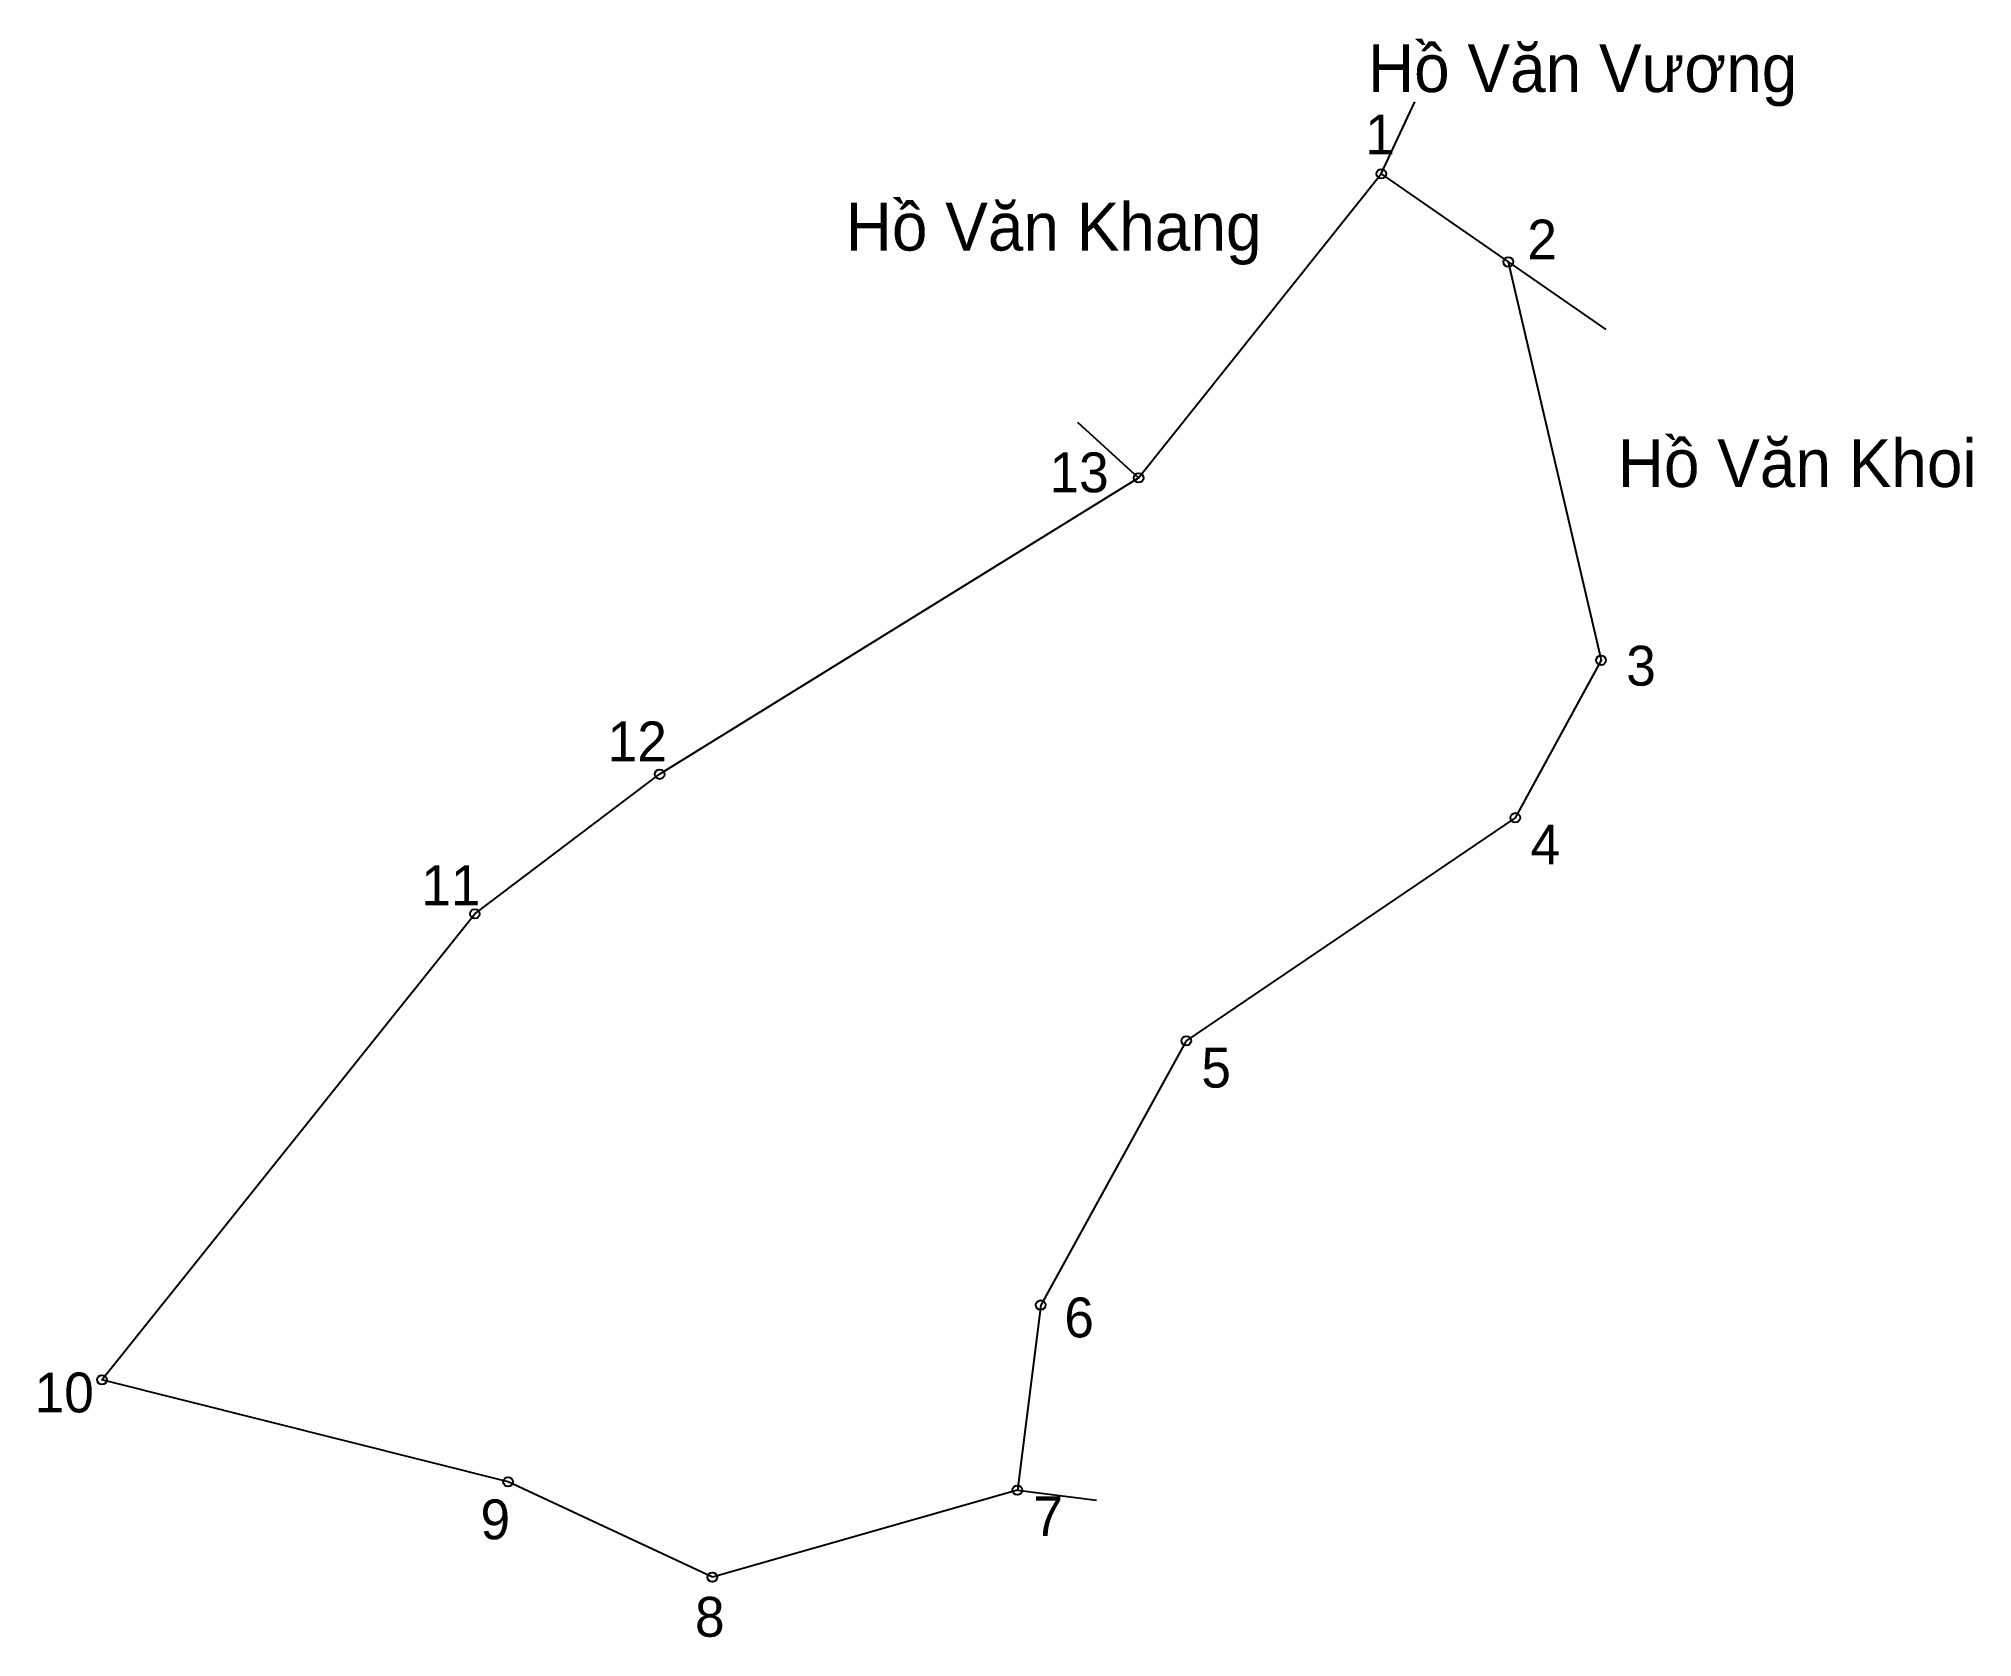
# Model space of a CAD drawing. Extents: x 549126 to 549321, y 1825184 to 1825345.
import ezdxf

# ---------------------------------------------------------------- set-up
doc = ezdxf.new("R2010")
doc.units = 0
for name, color, linetype in [('CanhThua', 7, 'Continuous'), ('MocDinhThua', 7, 'Continuous'), ('RauThua', 7, 'Continuous'), ('SoHieuDinhThua', 7, 'Continuous'), ('TenChuLanCan', 7, 'Continuous')]:
    doc.layers.add(name, color=color, linetype=linetype)

msp = doc.modelspace()

# ---------------------------------------------------------------- linework, layer by layer
at = {"layer": 'CanhThua'}
for p, q in [((549236.75, 1825300.35), (549261.17, 1825330.95)), ((549261.17, 1825330.95), (549273.96, 1825322.08)), ((549273.96, 1825322.08), (549283.29, 1825281.99)), ((549188.53, 1825270.52), (549236.75, 1825300.35)), ((549283.29, 1825281.99), (549274.66, 1825266.14)), ((549169.93, 1825256.47), (549188.53, 1825270.52)), ((549274.66, 1825266.14), (549241.54, 1825243.69)), ((549132.4, 1825209.57), (549169.93, 1825256.47)), ((549241.54, 1825243.69), (549226.89, 1825217.09)), ((549226.89, 1825217.09), (549224.54, 1825198.46)), ((549173.28, 1825199.3), (549132.4, 1825209.57)), ((549193.84, 1825189.71), (549173.28, 1825199.3)), ((549224.54, 1825198.46), (549193.84, 1825189.71))]:
    msp.add_line(p, q, dxfattribs=at)
at = {"layer": 'MocDinhThua'}
for centre in [(549261.17, 1825330.95), (549273.96, 1825322.08), (549236.75, 1825300.35), (549283.29, 1825281.99), (549188.53, 1825270.52), (549274.66, 1825266.14), (549169.93, 1825256.47), (549241.54, 1825243.69), (549226.89, 1825217.09), (549132.4, 1825209.57), (549173.28, 1825199.3), (549224.54, 1825198.46), (549193.84, 1825189.71)]:
    msp.add_circle(centre, 0.481, dxfattribs=at)
at = {"layer": 'RauThua'}
for p, q in [((549261.17, 1825330.95), (549264.54, 1825338.21)), ((549273.96, 1825322.08), (549283.78, 1825315.28)), ((549230.58, 1825305.96), (549236.75, 1825300.35)), ((549224.54, 1825198.46), (549232.49, 1825197.46))]:
    msp.add_line(p, q, dxfattribs=at)

# ---------------------------------------------------------------- texts
at = {"layer": 'SoHieuDinhThua'}
for s, height, p in [('1', 4.01, (549259.55, 1825332.91)), ('2', 4.01, (549275.87, 1825322.33)), ('13', 4.009, (549227.77, 1825298.9)), ('3', 4.01, (549285.83, 1825279.44)), ('12', 4.009, (549183.3, 1825271.82)), ('4', 4.01, (549276.2, 1825261.45)), ('11', 4.009, (549164.53, 1825257.34)), ('5', 4.01, (549243.06, 1825238.98)), ('6', 4.01, (549229.27, 1825213.84)), ('10', 4.009, (549125.62, 1825206.29)), ('7', 4.01, (549226.15, 1825193.84)), ('9', 4.01, (549170.5, 1825193.52)), ('8', 4.01, (549192.09, 1825183.71))]:
    msp.add_text(s, height=height, dxfattribs=at).set_placement(p)
at = {"layer": 'TenChuLanCan'}
for s, p in [('Hồ Văn Vương', (549259.83, 1825339.18)), ('Hồ Văn Khang', (549207.27, 1825323.23)), ('Hồ Văn Khoi', (549284.98, 1825299.43))]:
    msp.add_text(s, height=4.811, dxfattribs=at).set_placement(p)

doc.saveas('drawing.dxf')
